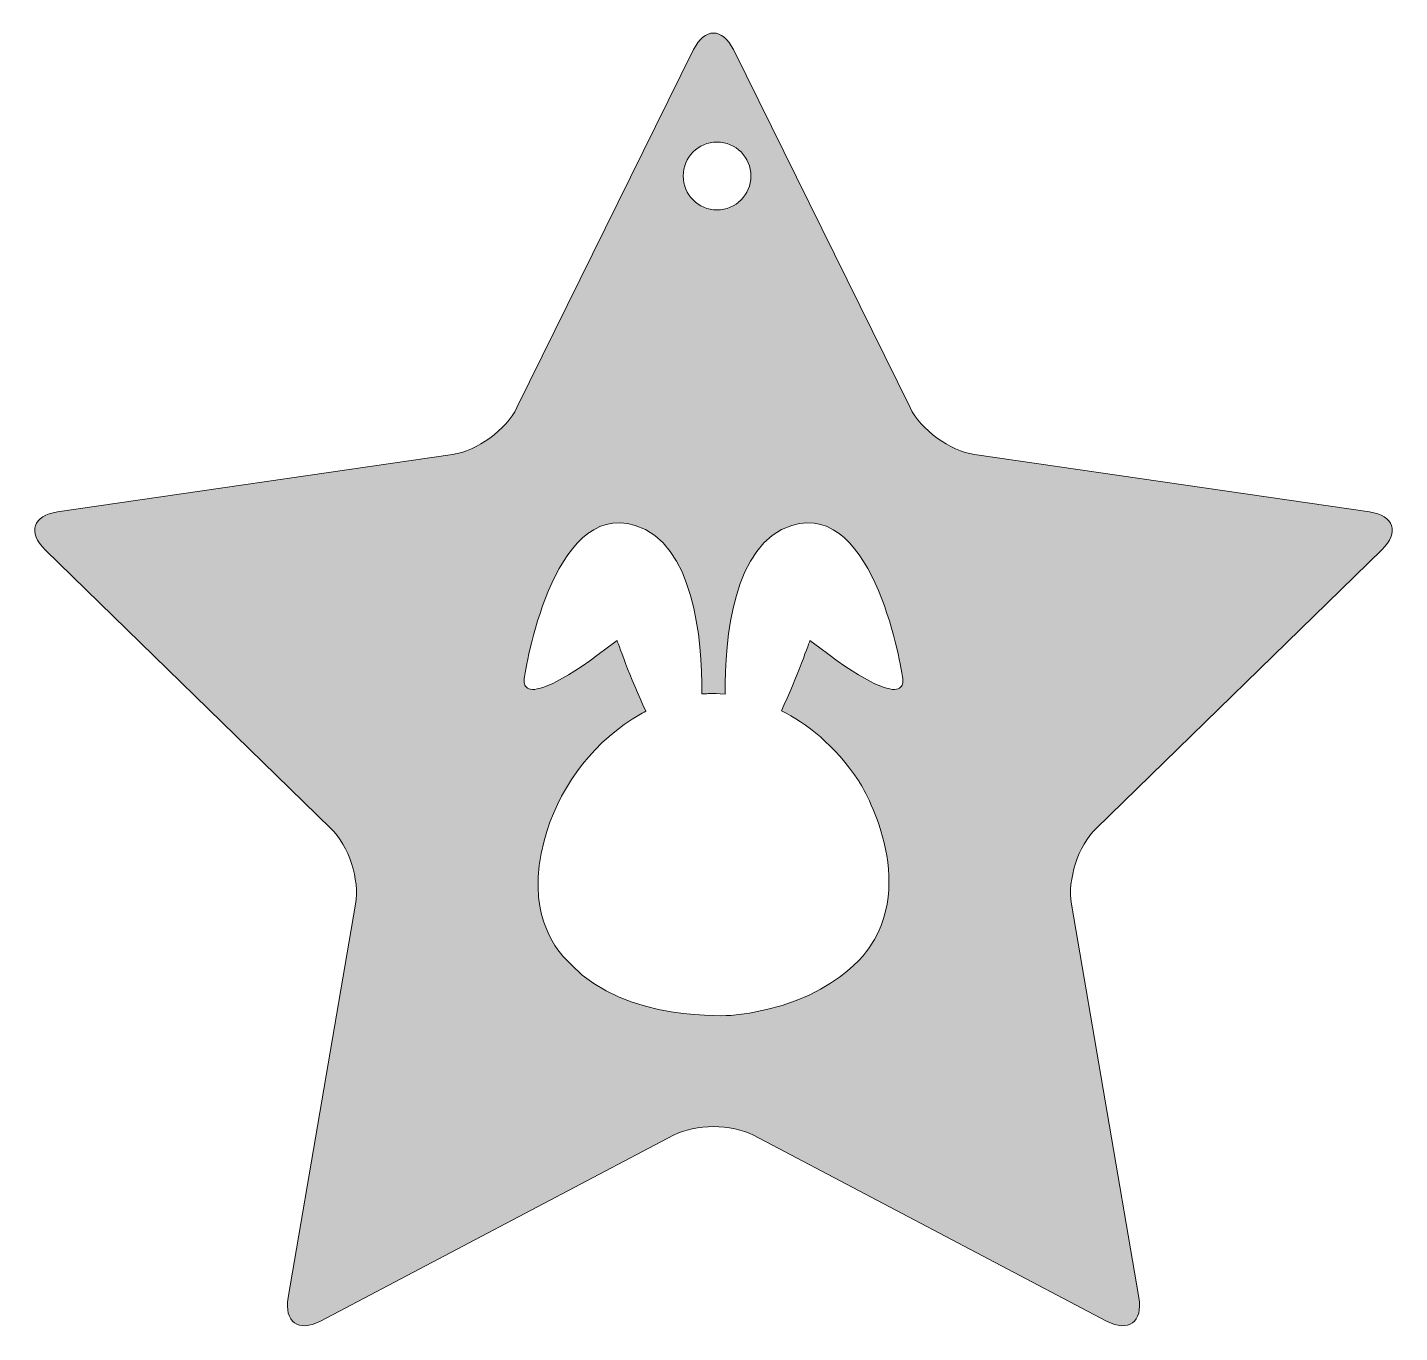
# Model space of a CAD drawing. Extents: x 121 to 888, y -744 to -14.
import ezdxf

# ---------------------------------------------------------------- set-up
doc = ezdxf.new("R2010")
doc.units = 0
doc.header["$MEASUREMENT"] = 0
doc.layers.add('Layer 1', color=7, linetype='Continuous', lineweight=0)

msp = doc.modelspace()

# ---------------------------------------------------------------- hatches: boundary and pattern name
at = {"layer": 'Layer 1', "true_color": 0xffdab2, "transparency": 33554687}
h = msp.add_hatch(color=41, dxfattribs=at)
h.dxf.hatch_style = 2
edge = h.paths.add_edge_path()
edge.add_spline(control_points=[(558.45, -356.74), (558.45, -356.74), (551.14, -377.62), (542.47, -396.06), (556.48, -403.04), (572.14, -415.02), (585.89, -435.57), (585.89, -435.57), (618.98, -487.26), (592.21, -527.8), (592.21, -527.8), (572.13, -560.89), (514.12, -566.47), (514.12, -566.47), (455.13, -570.38), (425.03, -538.25), (423.84, -536.97), (422.62, -535.71), (421.4, -534.46), (415.97, -528.91), (399.24, -507.95), (409.72, -468.75), (417.2, -440.79), (434.72, -416.43), (459.07, -400.77), (461.49, -399.21), (464.02, -397.72), (466.65, -396.31), (457.93, -377.81), (450.55, -356.74), (450.55, -356.74), (390.09, -403.64), (399.01, -376.12), (399.01, -376.12), (399.01, -376.12), (413.73, -278.06), (460.63, -292.4), (493.39, -302.42), (498.16, -355.56), (498.06, -386.69), (499.22, -386.6), (500.39, -386.53), (501.57, -386.5), (502.09, -386.49), (502.61, -386.48), (503.14, -386.46), (504.24, -386.42), (506.99, -386.37), (510.94, -386.76), (510.83, -355.65), (515.58, -302.43), (548.37, -292.4), (595.27, -278.06), (610, -376.12), (610, -376.12), (610, -376.12), (618.91, -403.64), (558.45, -356.74)], knot_values=[0, 0, 0, 0, 1, 1, 1, 2, 2, 2, 3, 3, 3, 4, 4, 4, 5, 5, 5, 6, 6, 6, 7, 7, 7, 8, 8, 8, 9, 9, 9, 10, 10, 10, 11, 11, 11, 12, 12, 12, 13, 13, 13, 14, 14, 14, 15, 15, 15, 16, 16, 16, 17, 17, 17, 18, 18, 18, 19, 19, 19, 19], degree=3, periodic=0)
edge = h.paths.add_edge_path()
edge.add_spline(control_points=[(506.5, -78.02), (516.97, -78.02), (525.46, -86.5), (525.46, -96.98), (525.46, -107.45), (516.97, -115.94), (506.5, -115.94), (496.03, -115.94), (487.54, -107.45), (487.54, -96.98), (487.54, -86.5), (496.03, -78.02), (506.5, -78.02)], knot_values=[0, 0, 0, 0, 1, 1, 1, 2, 2, 2, 3, 3, 3, 4, 4, 4, 4], degree=3, periodic=0)
edge = h.paths.add_edge_path()
edge.add_spline(control_points=[(878.31, -306.02), (888.23, -296.36), (885.13, -286.82), (871.43, -284.83), (871.43, -284.83), (650.5, -252.73), (650.5, -252.73), (636.8, -250.73), (620.58, -238.94), (614.44, -226.53), (614.44, -226.53), (515.65, -26.34), (515.65, -26.34), (509.51, -13.92), (499.49, -13.92), (493.36, -26.34), (493.36, -26.34), (394.56, -226.53), (394.56, -226.53), (388.44, -238.94), (372.21, -250.73), (358.5, -252.73), (358.5, -252.73), (137.58, -284.83), (137.58, -284.83), (123.87, -286.82), (120.78, -296.36), (130.69, -306.02), (130.69, -306.02), (290.56, -461.86), (290.56, -461.86), (300.47, -471.51), (306.67, -490.58), (304.33, -504.23), (304.33, -504.23), (266.59, -724.27), (266.59, -724.27), (264.25, -737.92), (272.36, -743.81), (284.62, -737.37), (284.62, -737.37), (482.22, -633.49), (482.22, -633.49), (494.48, -627.03), (514.53, -627.03), (526.79, -633.49), (526.79, -633.49), (724.39, -737.37), (724.39, -737.37), (736.64, -743.81), (744.76, -737.92), (742.42, -724.27), (742.42, -724.27), (704.68, -504.23), (704.68, -504.23), (702.34, -490.58), (708.53, -471.51), (718.45, -461.86), (718.45, -461.86), (878.31, -306.02), (878.31, -306.02)], knot_values=[0, 0, 0, 0, 1, 1, 1, 2, 2, 2, 3, 3, 3, 4, 4, 4, 5, 5, 5, 6, 6, 6, 7, 7, 7, 8, 8, 8, 9, 9, 9, 10, 10, 10, 11, 11, 11, 12, 12, 12, 13, 13, 13, 14, 14, 14, 15, 15, 15, 16, 16, 16, 17, 17, 17, 18, 18, 18, 19, 19, 19, 20, 20, 20, 20], degree=3, periodic=0)

# ---------------------------------------------------------------- linework, layer by layer
at = {"layer": 'Layer 1'}
for points, knots in [([(878.31, -306.02), (888.23, -296.36), (885.13, -286.82), (871.43, -284.83), (871.43, -284.83), (650.5, -252.73), (650.5, -252.73), (636.8, -250.73), (620.58, -238.94), (614.44, -226.53), (614.44, -226.53), (515.65, -26.34), (515.65, -26.34), (509.51, -13.92), (499.49, -13.92), (493.36, -26.34), (493.36, -26.34), (394.56, -226.53), (394.56, -226.53), (388.44, -238.94), (372.21, -250.73), (358.5, -252.73), (358.5, -252.73), (137.58, -284.83), (137.58, -284.83), (123.87, -286.82), (120.78, -296.36), (130.69, -306.02), (130.69, -306.02), (290.56, -461.86), (290.56, -461.86), (300.47, -471.51), (306.67, -490.58), (304.33, -504.23), (304.33, -504.23), (266.59, -724.27), (266.59, -724.27), (264.25, -737.92), (272.36, -743.81), (284.62, -737.37), (284.62, -737.37), (482.22, -633.49), (482.22, -633.49), (494.48, -627.03), (514.53, -627.03), (526.79, -633.49), (526.79, -633.49), (724.39, -737.37), (724.39, -737.37), (736.64, -743.81), (744.76, -737.92), (742.42, -724.27), (742.42, -724.27), (704.68, -504.23), (704.68, -504.23), (702.34, -490.58), (708.53, -471.51), (718.45, -461.86), (718.45, -461.86), (878.31, -306.02), (878.31, -306.02)], [0, 0, 0, 0, 1, 1, 1, 2, 2, 2, 3, 3, 3, 4, 4, 4, 5, 5, 5, 6, 6, 6, 7, 7, 7, 8, 8, 8, 9, 9, 9, 10, 10, 10, 11, 11, 11, 12, 12, 12, 13, 13, 13, 14, 14, 14, 15, 15, 15, 16, 16, 16, 17, 17, 17, 18, 18, 18, 19, 19, 19, 20, 20, 20, 20]), ([(506.5, -78.02), (516.97, -78.02), (525.46, -86.5), (525.46, -96.98), (525.46, -107.45), (516.97, -115.94), (506.5, -115.94), (496.03, -115.94), (487.54, -107.45), (487.54, -96.98), (487.54, -86.5), (496.03, -78.02), (506.5, -78.02)], [0, 0, 0, 0, 1, 1, 1, 2, 2, 2, 3, 3, 3, 4, 4, 4, 4]), ([(558.45, -356.74), (558.45, -356.74), (551.14, -377.62), (542.47, -396.06), (556.48, -403.04), (572.14, -415.02), (585.89, -435.57), (585.89, -435.57), (618.98, -487.26), (592.21, -527.8), (592.21, -527.8), (572.13, -560.89), (514.12, -566.47), (514.12, -566.47), (455.13, -570.38), (425.03, -538.25), (423.84, -536.97), (422.62, -535.71), (421.4, -534.46), (415.97, -528.91), (399.24, -507.95), (409.72, -468.75), (417.2, -440.79), (434.72, -416.43), (459.07, -400.77), (461.49, -399.21), (464.02, -397.72), (466.65, -396.31), (457.93, -377.81), (450.55, -356.74), (450.55, -356.74), (390.09, -403.64), (399.01, -376.12), (399.01, -376.12), (399.01, -376.12), (413.73, -278.06), (460.63, -292.4), (493.39, -302.42), (498.16, -355.56), (498.06, -386.69), (499.22, -386.6), (500.39, -386.53), (501.57, -386.5), (502.09, -386.49), (502.61, -386.48), (503.14, -386.46), (504.24, -386.42), (506.99, -386.37), (510.94, -386.76), (510.83, -355.65), (515.58, -302.43), (548.37, -292.4), (595.27, -278.06), (610, -376.12), (610, -376.12), (610, -376.12), (618.91, -403.64), (558.45, -356.74)], [0, 0, 0, 0, 1, 1, 1, 2, 2, 2, 3, 3, 3, 4, 4, 4, 5, 5, 5, 6, 6, 6, 7, 7, 7, 8, 8, 8, 9, 9, 9, 10, 10, 10, 11, 11, 11, 12, 12, 12, 13, 13, 13, 14, 14, 14, 15, 15, 15, 16, 16, 16, 17, 17, 17, 18, 18, 18, 19, 19, 19, 19])]:
    msp.add_open_spline(points, degree=3, knots=knots, dxfattribs=at)

doc.saveas('drawing.dxf')
